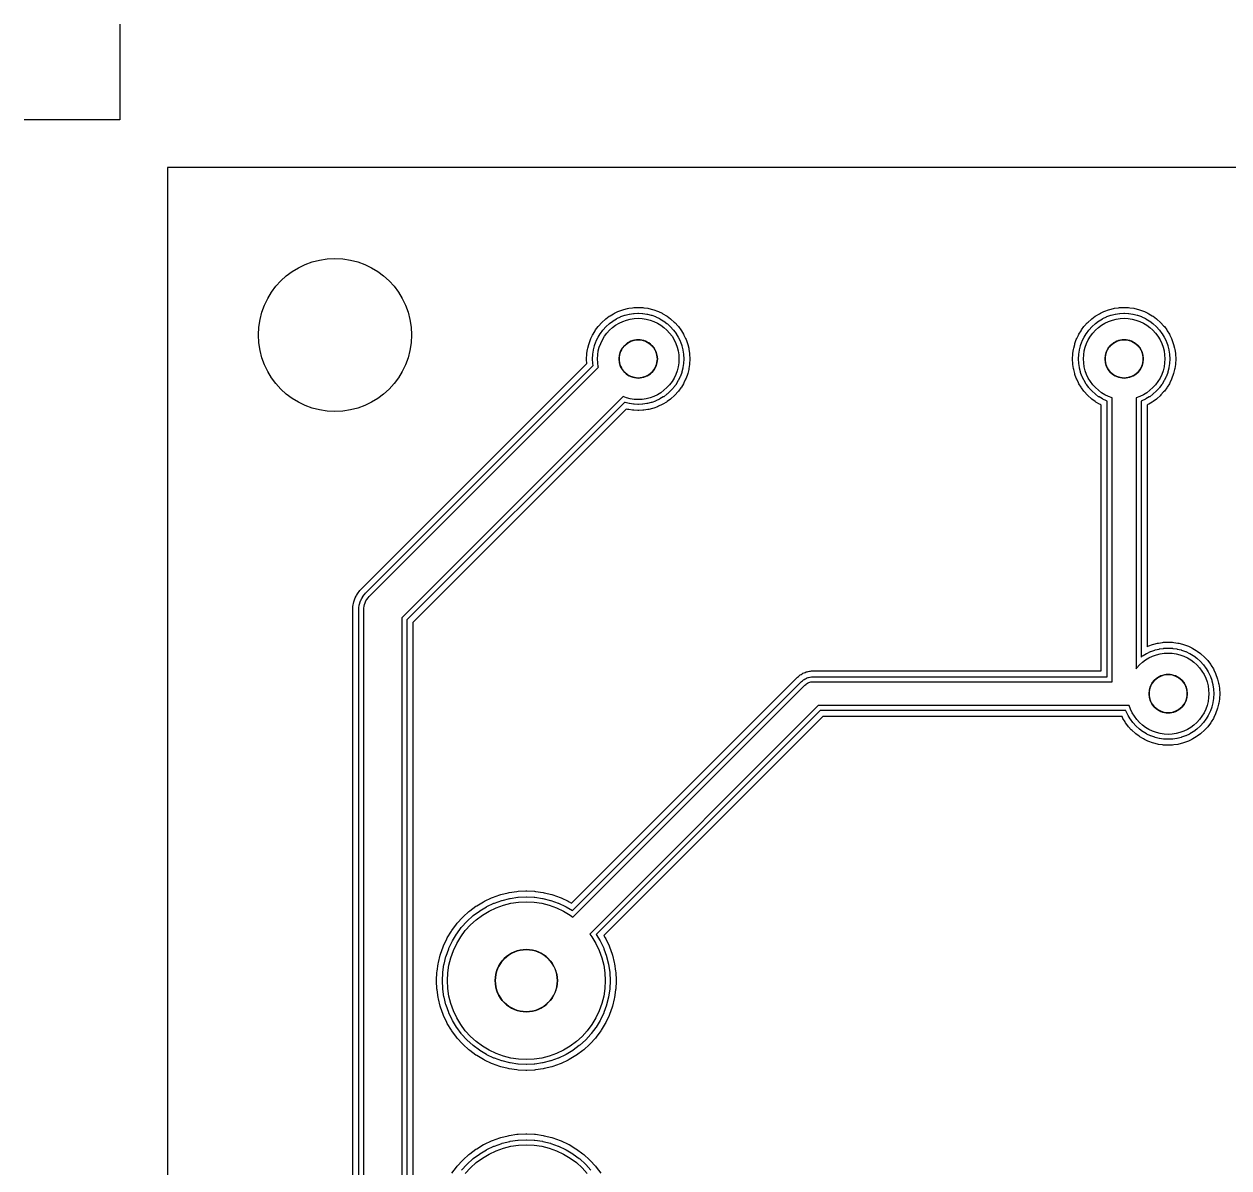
# Model space of a CAD drawing. Header units: millimetres. Extents: x -3 to 103, y -3 to 78.
# Drawn here: x -3 to 22.19, y 54.09 to 78 of the extents above; entities that cross this region are included whole.
import ezdxf

# ---------------------------------------------------------------- set-up
doc = ezdxf.new("R2010")
doc.units = ezdxf.units.MM
for name, color, linetype in [('COPPER', 1, 'Continuous'), ('DRILL_0p80mm', 5, 'Continuous'), ('DRILL_1p30mm', 5, 'Continuous'), ('DRILL_3p20mm', 5, 'Continuous'), ('FIDUCIAL', 3, 'Continuous'), ('ISO_PASS1', 2, 'Continuous'), ('ISO_PASS2', 6, 'Continuous'), ('OUTLINE', 7, 'Continuous')]:
    doc.layers.add(name, color=color, linetype=linetype)

msp = doc.modelspace()

# ---------------------------------------------------------------- linework, layer by layer
at = {"layer": 'COPPER'}
for points in [[(4.1, 45.75), (4.1, 65.75), (4.102, 65.789), (4.108, 65.828), (4.117, 65.866), (4.13, 65.903), (4.147, 65.939), (4.167, 65.972), (4.191, 66.004), (4.217, 66.033), (9.009, 70.824), (9.006, 70.834), (8.994, 70.917), (8.99, 71), (8.994, 71.083), (9.006, 71.166), (9.027, 71.247), (9.055, 71.325), (9.09, 71.401), (9.133, 71.472), (9.183, 71.539), (9.239, 71.601), (9.301, 71.657), (9.368, 71.707), (9.439, 71.75), (9.515, 71.785), (9.593, 71.813), (9.674, 71.834), (9.757, 71.846), (9.84, 71.85), (9.923, 71.846), (10.006, 71.834), (10.087, 71.813), (10.165, 71.785), (10.241, 71.75), (10.312, 71.707), (10.379, 71.657), (10.441, 71.601), (10.497, 71.539), (10.547, 71.472), (10.59, 71.401), (10.625, 71.325), (10.653, 71.247), (10.674, 71.166), (10.686, 71.083), (10.69, 71), (10.686, 70.917), (10.674, 70.834), (10.653, 70.753), (10.625, 70.675), (10.59, 70.599), (10.547, 70.528), (10.497, 70.461), (10.441, 70.399), (10.379, 70.343), (10.312, 70.293), (10.241, 70.25), (10.165, 70.215), (10.087, 70.187), (10.006, 70.166), (9.923, 70.154), (9.84, 70.15), (9.757, 70.154), (9.674, 70.166), (9.593, 70.187), (9.526, 70.211), (4.9, 65.584), (4.9, 45.916)], [(6.225, 53.967), (6.333, 54.087), (6.453, 54.195), (6.583, 54.292), (6.722, 54.375), (6.869, 54.444), (7.021, 54.499), (7.178, 54.538), (7.338, 54.562), (7.5, 54.57), (7.662, 54.562), (7.822, 54.538), (7.979, 54.499), (8.131, 54.444), (8.278, 54.375), (8.417, 54.292), (8.547, 54.195), (8.667, 54.087), (8.775, 53.967)]]:
    msp.add_lwpolyline(points, dxfattribs=at)
for points in [[(19.187, 71.247), (19.215, 71.325), (19.25, 71.401), (19.293, 71.472), (19.343, 71.539), (19.399, 71.601), (19.461, 71.657), (19.528, 71.707), (19.599, 71.75), (19.675, 71.785), (19.753, 71.813), (19.834, 71.834), (19.917, 71.846), (20, 71.85), (20.083, 71.846), (20.166, 71.834), (20.247, 71.813), (20.325, 71.785), (20.401, 71.75), (20.472, 71.707), (20.539, 71.657), (20.601, 71.601), (20.657, 71.539), (20.707, 71.472), (20.75, 71.401), (20.785, 71.325), (20.813, 71.247), (20.834, 71.166), (20.846, 71.083), (20.85, 71), (20.846, 70.917), (20.834, 70.834), (20.813, 70.753), (20.785, 70.675), (20.75, 70.599), (20.707, 70.528), (20.657, 70.461), (20.601, 70.399), (20.539, 70.343), (20.472, 70.293), (20.401, 70.25), (20.325, 70.215), (20.25, 70.188), (20.25, 64.522), (20.263, 64.539), (20.319, 64.601), (20.381, 64.657), (20.448, 64.707), (20.519, 64.75), (20.595, 64.785), (20.673, 64.813), (20.754, 64.834), (20.837, 64.846), (20.92, 64.85), (21.003, 64.846), (21.086, 64.834), (21.167, 64.813), (21.245, 64.785), (21.321, 64.75), (21.392, 64.707), (21.459, 64.657), (21.521, 64.601), (21.577, 64.539), (21.627, 64.472), (21.67, 64.401), (21.705, 64.325), (21.733, 64.247), (21.754, 64.166), (21.766, 64.083), (21.77, 64), (21.766, 63.917), (21.754, 63.834), (21.733, 63.753), (21.705, 63.675), (21.67, 63.599), (21.627, 63.528), (21.577, 63.461), (21.521, 63.399), (21.459, 63.343), (21.392, 63.293), (21.321, 63.25), (21.245, 63.215), (21.167, 63.187), (21.086, 63.166), (21.003, 63.154), (20.92, 63.15), (20.837, 63.154), (20.754, 63.166), (20.673, 63.187), (20.595, 63.215), (20.519, 63.25), (20.448, 63.293), (20.381, 63.343), (20.319, 63.399), (20.263, 63.461), (20.213, 63.528), (20.17, 63.599), (20.135, 63.675), (20.108, 63.75), (20, 63.75), (13.604, 63.75), (8.829, 58.975), (8.872, 58.917), (8.955, 58.778), (9.024, 58.631), (9.079, 58.479), (9.118, 58.322), (9.142, 58.162), (9.15, 58), (9.142, 57.838), (9.118, 57.678), (9.079, 57.521), (9.024, 57.369), (8.955, 57.222), (8.872, 57.083), (8.775, 56.953), (8.667, 56.833), (8.547, 56.725), (8.417, 56.628), (8.278, 56.545), (8.131, 56.476), (7.979, 56.421), (7.822, 56.382), (7.662, 56.358), (7.5, 56.35), (7.338, 56.358), (7.178, 56.382), (7.021, 56.421), (6.869, 56.476), (6.722, 56.545), (6.583, 56.628), (6.453, 56.725), (6.333, 56.833), (6.225, 56.953), (6.128, 57.083), (6.045, 57.222), (5.976, 57.369), (5.921, 57.521), (5.882, 57.678), (5.858, 57.838), (5.85, 58), (5.858, 58.162), (5.882, 58.322), (5.921, 58.479), (5.976, 58.631), (6.045, 58.778), (6.128, 58.917), (6.225, 59.047), (6.333, 59.167), (6.453, 59.275), (6.583, 59.372), (6.722, 59.455), (6.869, 59.524), (7.021, 59.579), (7.178, 59.618), (7.338, 59.642), (7.5, 59.65), (7.662, 59.642), (7.822, 59.618), (7.979, 59.579), (8.131, 59.524), (8.278, 59.455), (8.417, 59.372), (8.475, 59.329), (13.323, 64.177), (13.341, 64.193), (13.361, 64.208), (13.382, 64.22), (13.404, 64.231), (13.427, 64.239), (13.451, 64.245), (13.475, 64.249), (13.5, 64.25), (19.75, 64.25), (19.75, 70.188), (19.675, 70.215), (19.599, 70.25), (19.528, 70.293), (19.461, 70.343), (19.399, 70.399), (19.343, 70.461), (19.293, 70.528), (19.25, 70.599), (19.215, 70.675), (19.187, 70.753), (19.166, 70.834), (19.154, 70.917), (19.15, 71), (19.154, 71.083), (19.166, 71.166)], [(9.507, 71.222), (9.487, 71.189), (9.47, 71.153), (9.457, 71.116), (9.448, 71.078), (9.442, 71.039), (9.44, 71), (9.442, 70.961), (9.448, 70.922), (9.457, 70.884), (9.47, 70.847), (9.487, 70.811), (9.507, 70.778), (9.531, 70.746), (9.557, 70.717), (9.586, 70.691), (9.618, 70.667), (9.651, 70.647), (9.687, 70.63), (9.724, 70.617), (9.762, 70.608), (9.801, 70.602), (9.84, 70.6), (9.879, 70.602), (9.918, 70.608), (9.956, 70.617), (9.993, 70.63), (10.029, 70.647), (10.062, 70.667), (10.094, 70.691), (10.123, 70.717), (10.149, 70.746), (10.173, 70.778), (10.193, 70.811), (10.21, 70.847), (10.223, 70.884), (10.232, 70.922), (10.238, 70.961), (10.24, 71), (10.238, 71.039), (10.232, 71.078), (10.223, 71.116), (10.21, 71.153), (10.193, 71.189), (10.173, 71.222), (10.149, 71.254), (10.123, 71.283), (10.094, 71.309), (10.062, 71.333), (10.029, 71.353), (9.993, 71.37), (9.956, 71.383), (9.918, 71.392), (9.879, 71.398), (9.84, 71.4), (9.801, 71.398), (9.762, 71.392), (9.724, 71.383), (9.687, 71.37), (9.651, 71.353), (9.618, 71.333), (9.586, 71.309), (9.557, 71.283), (9.531, 71.254)], [(19.647, 71.189), (19.63, 71.153), (19.617, 71.116), (19.608, 71.078), (19.602, 71.039), (19.6, 71), (19.602, 70.961), (19.608, 70.922), (19.617, 70.884), (19.63, 70.847), (19.647, 70.811), (19.667, 70.778), (19.691, 70.746), (19.717, 70.717), (19.746, 70.691), (19.778, 70.667), (19.811, 70.647), (19.847, 70.63), (19.884, 70.617), (19.922, 70.608), (19.961, 70.602), (20, 70.6), (20.039, 70.602), (20.078, 70.608), (20.116, 70.617), (20.153, 70.63), (20.189, 70.647), (20.222, 70.667), (20.254, 70.691), (20.283, 70.717), (20.309, 70.746), (20.333, 70.778), (20.353, 70.811), (20.37, 70.847), (20.383, 70.884), (20.392, 70.922), (20.398, 70.961), (20.4, 71), (20.398, 71.039), (20.392, 71.078), (20.383, 71.116), (20.37, 71.153), (20.353, 71.189), (20.333, 71.222), (20.309, 71.254), (20.283, 71.283), (20.254, 71.309), (20.222, 71.333), (20.189, 71.353), (20.153, 71.37), (20.116, 71.383), (20.078, 71.392), (20.039, 71.398), (20, 71.4), (19.961, 71.398), (19.922, 71.392), (19.884, 71.383), (19.847, 71.37), (19.811, 71.353), (19.778, 71.333), (19.746, 71.309), (19.717, 71.283), (19.691, 71.254), (19.667, 71.222)], [(20.587, 64.222), (20.567, 64.189), (20.55, 64.153), (20.537, 64.116), (20.528, 64.078), (20.522, 64.039), (20.52, 64), (20.522, 63.961), (20.528, 63.922), (20.537, 63.884), (20.55, 63.847), (20.567, 63.811), (20.587, 63.778), (20.611, 63.746), (20.637, 63.717), (20.666, 63.691), (20.698, 63.667), (20.731, 63.647), (20.767, 63.63), (20.804, 63.617), (20.842, 63.608), (20.881, 63.602), (20.92, 63.6), (20.959, 63.602), (20.998, 63.608), (21.036, 63.617), (21.073, 63.63), (21.109, 63.647), (21.142, 63.667), (21.174, 63.691), (21.203, 63.717), (21.229, 63.746), (21.253, 63.778), (21.273, 63.811), (21.29, 63.847), (21.303, 63.884), (21.312, 63.922), (21.318, 63.961), (21.32, 64), (21.318, 64.039), (21.312, 64.078), (21.303, 64.116), (21.29, 64.153), (21.273, 64.189), (21.253, 64.222), (21.229, 64.254), (21.203, 64.283), (21.174, 64.309), (21.142, 64.333), (21.109, 64.353), (21.073, 64.37), (21.036, 64.383), (20.998, 64.392), (20.959, 64.398), (20.92, 64.4), (20.881, 64.398), (20.842, 64.392), (20.804, 64.383), (20.767, 64.37), (20.731, 64.353), (20.698, 64.333), (20.666, 64.309), (20.637, 64.283), (20.611, 64.254)], [(6.927, 58.306), (6.899, 58.249), (6.878, 58.189), (6.862, 58.127), (6.853, 58.064), (6.85, 58), (6.853, 57.936), (6.862, 57.873), (6.878, 57.811), (6.899, 57.751), (6.927, 57.694), (6.96, 57.639), (6.998, 57.588), (7.04, 57.54), (7.088, 57.498), (7.139, 57.46), (7.194, 57.427), (7.251, 57.399), (7.311, 57.378), (7.373, 57.362), (7.436, 57.353), (7.5, 57.35), (7.564, 57.353), (7.627, 57.362), (7.689, 57.378), (7.749, 57.399), (7.806, 57.427), (7.861, 57.46), (7.912, 57.498), (7.96, 57.54), (8.002, 57.588), (8.04, 57.639), (8.073, 57.694), (8.101, 57.751), (8.122, 57.811), (8.138, 57.873), (8.147, 57.936), (8.15, 58), (8.147, 58.064), (8.138, 58.127), (8.122, 58.189), (8.101, 58.249), (8.073, 58.306), (8.04, 58.361), (8.002, 58.412), (7.96, 58.46), (7.912, 58.502), (7.861, 58.54), (7.806, 58.573), (7.749, 58.601), (7.689, 58.622), (7.627, 58.638), (7.564, 58.647), (7.5, 58.65), (7.436, 58.647), (7.373, 58.638), (7.311, 58.622), (7.251, 58.601), (7.194, 58.573), (7.139, 58.54), (7.088, 58.502), (7.04, 58.46), (6.998, 58.412), (6.96, 58.361)]]:
    msp.add_lwpolyline(points, close=True, dxfattribs=at)
at = {"layer": 'DRILL_0p80mm'}
for centre in [(9.84, 71), (20, 71), (20.92, 64)]:
    msp.add_circle(centre, 0.4, dxfattribs=at)
at = {"layer": 'DRILL_1p30mm'}
msp.add_circle((7.5, 58), 0.65, dxfattribs=at)
at = {"layer": 'DRILL_3p20mm'}
msp.add_circle((3.5, 71.5), 1.6, dxfattribs=at)
at = {"layer": 'FIDUCIAL'}
for p, q in [((-1, 78), (-1, 76)), ((-1, 76), (-3, 76))]:
    msp.add_line(p, q, dxfattribs=at)
at = {"layer": 'ISO_PASS1'}
for points in [[(3.996, 45.75), (3.996, 65.75), (3.997, 65.755), (3.998, 65.794), (3.999, 65.804), (4.005, 65.843), (4.007, 65.853), (4.017, 65.891), (4.02, 65.901), (4.033, 65.938), (4.037, 65.947), (4.054, 65.983), (4.058, 65.992), (4.079, 66.025), (4.084, 66.034), (4.108, 66.065), (4.114, 66.073), (4.14, 66.102), (4.144, 66.106), (8.898, 70.86), (8.892, 70.901), (8.891, 70.912), (8.887, 70.995), (8.887, 71.005), (8.891, 71.088), (8.892, 71.099), (8.904, 71.181), (8.906, 71.191), (8.926, 71.272), (8.929, 71.282), (8.957, 71.36), (8.961, 71.37), (8.997, 71.445), (9.002, 71.454), (9.044, 71.525), (9.05, 71.534), (9.1, 71.601), (9.106, 71.609), (9.162, 71.671), (9.169, 71.678), (9.231, 71.734), (9.239, 71.74), (9.306, 71.79), (9.315, 71.796), (9.386, 71.838), (9.395, 71.843), (9.47, 71.879), (9.48, 71.883), (9.558, 71.911), (9.568, 71.914), (9.649, 71.934), (9.659, 71.936), (9.741, 71.948), (9.752, 71.949), (9.835, 71.953), (9.845, 71.953), (9.928, 71.949), (9.939, 71.948), (10.021, 71.936), (10.031, 71.934), (10.112, 71.914), (10.122, 71.911), (10.2, 71.883), (10.21, 71.879), (10.285, 71.843), (10.294, 71.838), (10.365, 71.796), (10.374, 71.79), (10.441, 71.74), (10.449, 71.734), (10.511, 71.678), (10.518, 71.671), (10.574, 71.609), (10.58, 71.601), (10.63, 71.534), (10.636, 71.525), (10.678, 71.454), (10.683, 71.445), (10.719, 71.37), (10.723, 71.36), (10.751, 71.282), (10.754, 71.272), (10.774, 71.191), (10.776, 71.181), (10.788, 71.099), (10.789, 71.088), (10.793, 71.005), (10.793, 70.995), (10.789, 70.912), (10.788, 70.901), (10.776, 70.819), (10.774, 70.809), (10.754, 70.728), (10.751, 70.718), (10.723, 70.64), (10.719, 70.63), (10.683, 70.555), (10.678, 70.546), (10.636, 70.475), (10.63, 70.466), (10.58, 70.399), (10.574, 70.391), (10.518, 70.329), (10.511, 70.322), (10.449, 70.266), (10.441, 70.26), (10.374, 70.21), (10.365, 70.204), (10.294, 70.162), (10.285, 70.157), (10.21, 70.121), (10.2, 70.117), (10.122, 70.089), (10.112, 70.086), (10.031, 70.066), (10.021, 70.064), (9.939, 70.052), (9.928, 70.051), (9.845, 70.047), (9.835, 70.047), (9.752, 70.051), (9.741, 70.052), (9.659, 70.064), (9.649, 70.066), (9.568, 70.086), (9.558, 70.089), (9.553, 70.091), (5.004, 65.541), (5.004, 45.959)], [(6.148, 54.036), (6.257, 54.156), (6.264, 54.163), (6.384, 54.272), (6.392, 54.279), (6.522, 54.375), (6.53, 54.381), (6.669, 54.464), (6.678, 54.469), (6.824, 54.538), (6.834, 54.542), (6.986, 54.596), (6.996, 54.599), (7.153, 54.639), (7.163, 54.641), (7.323, 54.665), (7.333, 54.666), (7.495, 54.673), (7.505, 54.673), (7.667, 54.666), (7.677, 54.665), (7.837, 54.641), (7.847, 54.639), (8.004, 54.599), (8.014, 54.596), (8.166, 54.542), (8.176, 54.538), (8.322, 54.469), (8.331, 54.464), (8.47, 54.381), (8.478, 54.375), (8.608, 54.279), (8.616, 54.272), (8.736, 54.163), (8.743, 54.156), (8.852, 54.036)]]:
    msp.add_lwpolyline(points, dxfattribs=at)
msp.add_lwpolyline([(20.354, 64.766), (20.386, 64.79), (20.395, 64.796), (20.466, 64.838), (20.475, 64.843), (20.55, 64.879), (20.56, 64.883), (20.638, 64.911), (20.648, 64.914), (20.729, 64.934), (20.739, 64.936), (20.821, 64.948), (20.832, 64.949), (20.915, 64.953), (20.925, 64.953), (21.008, 64.949), (21.019, 64.948), (21.101, 64.936), (21.111, 64.934), (21.192, 64.914), (21.202, 64.911), (21.28, 64.883), (21.29, 64.879), (21.365, 64.843), (21.374, 64.838), (21.445, 64.796), (21.454, 64.79), (21.521, 64.74), (21.529, 64.734), (21.591, 64.678), (21.598, 64.671), (21.654, 64.609), (21.66, 64.601), (21.71, 64.534), (21.716, 64.525), (21.758, 64.454), (21.763, 64.445), (21.799, 64.37), (21.803, 64.36), (21.831, 64.282), (21.834, 64.272), (21.854, 64.191), (21.856, 64.181), (21.868, 64.099), (21.869, 64.088), (21.873, 64.005), (21.873, 63.995), (21.869, 63.912), (21.868, 63.901), (21.856, 63.819), (21.854, 63.809), (21.834, 63.728), (21.831, 63.718), (21.803, 63.64), (21.799, 63.63), (21.763, 63.555), (21.758, 63.546), (21.716, 63.475), (21.71, 63.466), (21.66, 63.399), (21.654, 63.391), (21.598, 63.329), (21.591, 63.322), (21.529, 63.266), (21.521, 63.26), (21.454, 63.21), (21.445, 63.204), (21.374, 63.162), (21.365, 63.157), (21.29, 63.121), (21.28, 63.117), (21.202, 63.089), (21.192, 63.086), (21.111, 63.066), (21.101, 63.064), (21.019, 63.052), (21.008, 63.051), (20.925, 63.047), (20.915, 63.047), (20.832, 63.051), (20.821, 63.052), (20.739, 63.064), (20.729, 63.066), (20.648, 63.086), (20.638, 63.089), (20.56, 63.117), (20.55, 63.121), (20.475, 63.157), (20.466, 63.162), (20.395, 63.204), (20.386, 63.21), (20.319, 63.26), (20.311, 63.266), (20.249, 63.322), (20.242, 63.329), (20.186, 63.391), (20.18, 63.399), (20.13, 63.466), (20.124, 63.475), (20.082, 63.546), (20.077, 63.555), (20.041, 63.63), (20.037, 63.64), (20.035, 63.646), (13.646, 63.646), (8.964, 58.964), (9.044, 58.831), (9.049, 58.822), (9.118, 58.676), (9.122, 58.666), (9.176, 58.514), (9.179, 58.504), (9.219, 58.347), (9.221, 58.337), (9.245, 58.177), (9.246, 58.167), (9.253, 58.005), (9.253, 57.995), (9.246, 57.833), (9.245, 57.823), (9.221, 57.663), (9.219, 57.653), (9.179, 57.496), (9.176, 57.486), (9.122, 57.334), (9.118, 57.324), (9.049, 57.178), (9.044, 57.169), (8.961, 57.03), (8.955, 57.022), (8.859, 56.892), (8.852, 56.884), (8.743, 56.764), (8.736, 56.757), (8.616, 56.648), (8.608, 56.641), (8.478, 56.545), (8.47, 56.539), (8.331, 56.456), (8.322, 56.451), (8.176, 56.382), (8.166, 56.378), (8.014, 56.324), (8.004, 56.321), (7.847, 56.281), (7.837, 56.279), (7.677, 56.255), (7.667, 56.254), (7.505, 56.247), (7.495, 56.247), (7.333, 56.254), (7.323, 56.255), (7.163, 56.279), (7.153, 56.281), (6.996, 56.321), (6.986, 56.324), (6.834, 56.378), (6.824, 56.382), (6.678, 56.451), (6.669, 56.456), (6.53, 56.539), (6.522, 56.545), (6.392, 56.641), (6.384, 56.648), (6.264, 56.757), (6.257, 56.764), (6.148, 56.884), (6.141, 56.892), (6.045, 57.022), (6.039, 57.03), (5.956, 57.169), (5.951, 57.178), (5.882, 57.324), (5.878, 57.334), (5.824, 57.486), (5.821, 57.496), (5.781, 57.653), (5.779, 57.663), (5.755, 57.823), (5.754, 57.833), (5.747, 57.995), (5.747, 58.005), (5.754, 58.167), (5.755, 58.177), (5.779, 58.337), (5.781, 58.347), (5.821, 58.504), (5.824, 58.514), (5.878, 58.666), (5.882, 58.676), (5.951, 58.822), (5.956, 58.831), (6.039, 58.97), (6.045, 58.978), (6.141, 59.108), (6.148, 59.116), (6.257, 59.236), (6.264, 59.243), (6.384, 59.352), (6.392, 59.359), (6.522, 59.455), (6.53, 59.461), (6.669, 59.544), (6.678, 59.549), (6.824, 59.618), (6.834, 59.622), (6.986, 59.676), (6.996, 59.679), (7.153, 59.719), (7.163, 59.721), (7.323, 59.745), (7.333, 59.746), (7.495, 59.753), (7.505, 59.753), (7.667, 59.746), (7.677, 59.745), (7.837, 59.721), (7.847, 59.719), (8.004, 59.679), (8.014, 59.676), (8.166, 59.622), (8.176, 59.618), (8.322, 59.549), (8.331, 59.544), (8.464, 59.464), (13.25, 64.25), (13.254, 64.254), (13.272, 64.27), (13.28, 64.276), (13.299, 64.291), (13.308, 64.297), (13.329, 64.309), (13.338, 64.314), (13.36, 64.325), (13.369, 64.329), (13.393, 64.337), (13.402, 64.34), (13.426, 64.346), (13.436, 64.348), (13.46, 64.351), (13.47, 64.352), (13.495, 64.353), (13.5, 64.354), (19.646, 64.354), (19.646, 70.115), (19.64, 70.117), (19.63, 70.121), (19.555, 70.157), (19.546, 70.162), (19.475, 70.204), (19.466, 70.21), (19.399, 70.26), (19.391, 70.266), (19.329, 70.322), (19.322, 70.329), (19.266, 70.391), (19.26, 70.399), (19.21, 70.466), (19.204, 70.475), (19.162, 70.546), (19.157, 70.555), (19.121, 70.63), (19.117, 70.64), (19.089, 70.718), (19.086, 70.728), (19.066, 70.809), (19.064, 70.819), (19.052, 70.901), (19.051, 70.912), (19.047, 70.995), (19.047, 71.005), (19.051, 71.088), (19.052, 71.099), (19.064, 71.181), (19.066, 71.191), (19.086, 71.272), (19.089, 71.282), (19.117, 71.36), (19.121, 71.37), (19.157, 71.445), (19.162, 71.454), (19.204, 71.525), (19.21, 71.534), (19.26, 71.601), (19.266, 71.609), (19.322, 71.671), (19.329, 71.678), (19.391, 71.734), (19.399, 71.74), (19.466, 71.79), (19.475, 71.796), (19.546, 71.838), (19.555, 71.843), (19.63, 71.879), (19.64, 71.883), (19.718, 71.911), (19.728, 71.914), (19.809, 71.934), (19.819, 71.936), (19.901, 71.948), (19.912, 71.949), (19.995, 71.953), (20.005, 71.953), (20.088, 71.949), (20.099, 71.948), (20.181, 71.936), (20.191, 71.934), (20.272, 71.914), (20.282, 71.911), (20.36, 71.883), (20.37, 71.879), (20.445, 71.843), (20.454, 71.838), (20.525, 71.796), (20.534, 71.79), (20.601, 71.74), (20.609, 71.734), (20.671, 71.678), (20.678, 71.671), (20.734, 71.609), (20.74, 71.601), (20.79, 71.534), (20.796, 71.525), (20.838, 71.454), (20.843, 71.445), (20.879, 71.37), (20.883, 71.36), (20.911, 71.282), (20.914, 71.272), (20.934, 71.191), (20.936, 71.181), (20.948, 71.099), (20.949, 71.088), (20.953, 71.005), (20.953, 70.995), (20.949, 70.912), (20.948, 70.901), (20.936, 70.819), (20.934, 70.809), (20.914, 70.728), (20.911, 70.718), (20.883, 70.64), (20.879, 70.63), (20.843, 70.555), (20.838, 70.546), (20.796, 70.475), (20.79, 70.466), (20.74, 70.399), (20.734, 70.391), (20.678, 70.329), (20.671, 70.322), (20.609, 70.266), (20.601, 70.26), (20.534, 70.21), (20.525, 70.204), (20.454, 70.162), (20.445, 70.157), (20.37, 70.121), (20.36, 70.117), (20.354, 70.115)], close=True, dxfattribs=at)
at = {"layer": 'ISO_PASS2'}
for points in [[(3.872, 45.75), (3.872, 65.75), (3.872, 65.761), (3.874, 65.8), (3.876, 65.823), (3.882, 65.861), (3.887, 65.883), (3.896, 65.921), (3.903, 65.943), (3.916, 65.98), (3.924, 66.001), (3.941, 66.036), (3.952, 66.056), (3.972, 66.089), (3.984, 66.108), (4.008, 66.14), (4.022, 66.157), (4.048, 66.186), (4.056, 66.194), (8.767, 70.905), (8.766, 70.906), (8.762, 70.989), (8.762, 71.011), (8.766, 71.094), (8.769, 71.117), (8.781, 71.199), (8.785, 71.221), (8.806, 71.302), (8.812, 71.324), (8.84, 71.402), (8.849, 71.423), (8.884, 71.498), (8.895, 71.518), (8.938, 71.589), (8.95, 71.608), (9, 71.675), (9.014, 71.692), (9.07, 71.754), (9.086, 71.77), (9.148, 71.826), (9.165, 71.84), (9.232, 71.89), (9.251, 71.902), (9.322, 71.945), (9.342, 71.956), (9.417, 71.991), (9.438, 72), (9.516, 72.028), (9.538, 72.034), (9.619, 72.055), (9.641, 72.059), (9.723, 72.071), (9.746, 72.074), (9.829, 72.078), (9.851, 72.078), (9.934, 72.074), (9.957, 72.071), (10.039, 72.059), (10.061, 72.055), (10.142, 72.034), (10.164, 72.028), (10.242, 72), (10.263, 71.991), (10.338, 71.956), (10.358, 71.945), (10.429, 71.902), (10.448, 71.89), (10.515, 71.84), (10.532, 71.826), (10.594, 71.77), (10.61, 71.754), (10.666, 71.692), (10.68, 71.675), (10.73, 71.608), (10.742, 71.589), (10.785, 71.518), (10.796, 71.498), (10.831, 71.423), (10.84, 71.402), (10.868, 71.324), (10.874, 71.302), (10.895, 71.221), (10.899, 71.199), (10.911, 71.117), (10.914, 71.094), (10.918, 71.011), (10.918, 70.989), (10.914, 70.906), (10.911, 70.883), (10.899, 70.801), (10.895, 70.779), (10.874, 70.698), (10.868, 70.676), (10.84, 70.598), (10.831, 70.577), (10.796, 70.502), (10.785, 70.482), (10.742, 70.411), (10.73, 70.392), (10.68, 70.325), (10.666, 70.308), (10.61, 70.246), (10.594, 70.23), (10.532, 70.174), (10.515, 70.16), (10.448, 70.11), (10.429, 70.098), (10.358, 70.055), (10.338, 70.044), (10.263, 70.009), (10.242, 70), (10.164, 69.972), (10.142, 69.966), (10.061, 69.945), (10.039, 69.941), (9.957, 69.929), (9.934, 69.926), (9.851, 69.922), (9.829, 69.922), (9.746, 69.926), (9.723, 69.929), (9.641, 69.941), (9.619, 69.945), (9.59, 69.952), (5.128, 65.49), (5.128, 46.01)], [(5.945, 53.972), (6.041, 54.103), (6.056, 54.12), (6.164, 54.24), (6.18, 54.256), (6.3, 54.364), (6.317, 54.379), (6.448, 54.475), (6.466, 54.487), (6.605, 54.571), (6.625, 54.581), (6.771, 54.65), (6.792, 54.659), (6.944, 54.714), (6.966, 54.72), (7.123, 54.759), (7.145, 54.764), (7.305, 54.787), (7.327, 54.79), (7.489, 54.798), (7.511, 54.798), (7.673, 54.79), (7.695, 54.787), (7.855, 54.764), (7.877, 54.759), (8.034, 54.72), (8.056, 54.714), (8.208, 54.659), (8.229, 54.65), (8.375, 54.581), (8.395, 54.571), (8.534, 54.487), (8.552, 54.475), (8.683, 54.379), (8.7, 54.364), (8.82, 54.256), (8.836, 54.24), (8.944, 54.12), (8.959, 54.103), (9.055, 53.972)]]:
    msp.add_lwpolyline(points, dxfattribs=at)
msp.add_lwpolyline([(20.478, 70.035), (20.478, 64.982), (20.497, 64.991), (20.518, 65), (20.596, 65.028), (20.618, 65.034), (20.699, 65.055), (20.721, 65.059), (20.803, 65.071), (20.826, 65.074), (20.909, 65.078), (20.931, 65.078), (21.014, 65.074), (21.037, 65.071), (21.119, 65.059), (21.141, 65.055), (21.222, 65.034), (21.244, 65.028), (21.322, 65), (21.343, 64.991), (21.418, 64.956), (21.438, 64.945), (21.509, 64.902), (21.528, 64.89), (21.595, 64.84), (21.612, 64.826), (21.674, 64.77), (21.69, 64.754), (21.746, 64.692), (21.76, 64.675), (21.81, 64.608), (21.822, 64.589), (21.865, 64.518), (21.876, 64.498), (21.911, 64.423), (21.92, 64.402), (21.948, 64.324), (21.954, 64.302), (21.975, 64.221), (21.979, 64.199), (21.991, 64.117), (21.994, 64.094), (21.998, 64.011), (21.998, 63.989), (21.994, 63.906), (21.991, 63.883), (21.979, 63.801), (21.975, 63.779), (21.954, 63.698), (21.948, 63.676), (21.92, 63.598), (21.911, 63.577), (21.876, 63.502), (21.865, 63.482), (21.822, 63.411), (21.81, 63.392), (21.76, 63.325), (21.746, 63.308), (21.69, 63.246), (21.674, 63.23), (21.612, 63.174), (21.595, 63.16), (21.528, 63.11), (21.509, 63.098), (21.438, 63.055), (21.418, 63.044), (21.343, 63.009), (21.322, 63), (21.244, 62.972), (21.222, 62.966), (21.141, 62.945), (21.119, 62.941), (21.037, 62.929), (21.014, 62.926), (20.931, 62.922), (20.909, 62.922), (20.826, 62.926), (20.803, 62.929), (20.721, 62.941), (20.699, 62.945), (20.618, 62.966), (20.596, 62.972), (20.518, 63), (20.497, 63.009), (20.422, 63.044), (20.402, 63.055), (20.331, 63.098), (20.312, 63.11), (20.245, 63.16), (20.228, 63.174), (20.166, 63.23), (20.15, 63.246), (20.094, 63.308), (20.08, 63.325), (20.03, 63.392), (20.018, 63.411), (19.975, 63.482), (19.964, 63.502), (19.955, 63.522), (13.698, 63.522), (9.121, 58.945), (9.151, 58.895), (9.161, 58.875), (9.23, 58.729), (9.239, 58.708), (9.294, 58.556), (9.3, 58.534), (9.339, 58.377), (9.344, 58.355), (9.367, 58.195), (9.37, 58.173), (9.378, 58.011), (9.378, 57.989), (9.37, 57.827), (9.367, 57.805), (9.344, 57.645), (9.339, 57.623), (9.3, 57.466), (9.294, 57.444), (9.239, 57.292), (9.23, 57.271), (9.161, 57.125), (9.151, 57.105), (9.067, 56.966), (9.055, 56.948), (8.959, 56.817), (8.944, 56.8), (8.836, 56.68), (8.82, 56.664), (8.7, 56.556), (8.683, 56.541), (8.552, 56.445), (8.534, 56.433), (8.395, 56.349), (8.375, 56.339), (8.229, 56.27), (8.208, 56.261), (8.056, 56.206), (8.034, 56.2), (7.877, 56.161), (7.855, 56.156), (7.695, 56.133), (7.673, 56.13), (7.511, 56.122), (7.489, 56.122), (7.327, 56.13), (7.305, 56.133), (7.145, 56.156), (7.123, 56.161), (6.966, 56.2), (6.944, 56.206), (6.792, 56.261), (6.771, 56.27), (6.625, 56.339), (6.605, 56.349), (6.466, 56.433), (6.448, 56.445), (6.317, 56.541), (6.3, 56.556), (6.18, 56.664), (6.164, 56.68), (6.056, 56.8), (6.041, 56.817), (5.945, 56.948), (5.933, 56.966), (5.849, 57.105), (5.839, 57.125), (5.77, 57.271), (5.761, 57.292), (5.706, 57.444), (5.7, 57.466), (5.661, 57.623), (5.656, 57.645), (5.633, 57.805), (5.63, 57.827), (5.622, 57.989), (5.622, 58.011), (5.63, 58.173), (5.633, 58.195), (5.656, 58.355), (5.661, 58.377), (5.7, 58.534), (5.706, 58.556), (5.761, 58.708), (5.77, 58.729), (5.839, 58.875), (5.849, 58.895), (5.933, 59.034), (5.945, 59.052), (6.041, 59.183), (6.056, 59.2), (6.164, 59.32), (6.18, 59.336), (6.3, 59.444), (6.317, 59.459), (6.448, 59.555), (6.466, 59.567), (6.605, 59.651), (6.625, 59.661), (6.771, 59.73), (6.792, 59.739), (6.944, 59.794), (6.966, 59.8), (7.123, 59.839), (7.145, 59.844), (7.305, 59.867), (7.327, 59.87), (7.489, 59.878), (7.511, 59.878), (7.673, 59.87), (7.695, 59.867), (7.855, 59.844), (7.877, 59.839), (8.034, 59.8), (8.056, 59.794), (8.208, 59.739), (8.229, 59.73), (8.375, 59.661), (8.395, 59.651), (8.445, 59.621), (13.162, 64.338), (13.17, 64.346), (13.188, 64.362), (13.206, 64.376), (13.225, 64.391), (13.244, 64.403), (13.265, 64.416), (13.285, 64.426), (13.307, 64.437), (13.328, 64.446), (13.351, 64.454), (13.372, 64.46), (13.396, 64.466), (13.418, 64.471), (13.442, 64.474), (13.464, 64.476), (13.489, 64.478), (13.5, 64.478), (19.522, 64.478), (19.522, 70.035), (19.502, 70.044), (19.482, 70.055), (19.411, 70.098), (19.392, 70.11), (19.325, 70.16), (19.308, 70.174), (19.246, 70.23), (19.23, 70.246), (19.174, 70.308), (19.16, 70.325), (19.11, 70.392), (19.098, 70.411), (19.055, 70.482), (19.044, 70.502), (19.009, 70.577), (19, 70.598), (18.972, 70.676), (18.966, 70.698), (18.945, 70.779), (18.941, 70.801), (18.929, 70.883), (18.926, 70.906), (18.922, 70.989), (18.922, 71.011), (18.926, 71.094), (18.929, 71.117), (18.941, 71.199), (18.945, 71.221), (18.966, 71.302), (18.972, 71.324), (19, 71.402), (19.009, 71.423), (19.044, 71.498), (19.055, 71.518), (19.098, 71.589), (19.11, 71.608), (19.16, 71.675), (19.174, 71.692), (19.23, 71.754), (19.246, 71.77), (19.308, 71.826), (19.325, 71.84), (19.392, 71.89), (19.411, 71.902), (19.482, 71.945), (19.502, 71.956), (19.577, 71.991), (19.598, 72), (19.676, 72.028), (19.698, 72.034), (19.779, 72.055), (19.801, 72.059), (19.883, 72.071), (19.906, 72.074), (19.989, 72.078), (20.011, 72.078), (20.094, 72.074), (20.117, 72.071), (20.199, 72.059), (20.221, 72.055), (20.302, 72.034), (20.324, 72.028), (20.402, 72), (20.423, 71.991), (20.498, 71.956), (20.518, 71.945), (20.589, 71.902), (20.608, 71.89), (20.675, 71.84), (20.692, 71.826), (20.754, 71.77), (20.77, 71.754), (20.826, 71.692), (20.84, 71.675), (20.89, 71.608), (20.902, 71.589), (20.945, 71.518), (20.956, 71.498), (20.991, 71.423), (21, 71.402), (21.028, 71.324), (21.034, 71.302), (21.055, 71.221), (21.059, 71.199), (21.071, 71.117), (21.074, 71.094), (21.078, 71.011), (21.078, 70.989), (21.074, 70.906), (21.071, 70.883), (21.059, 70.801), (21.055, 70.779), (21.034, 70.698), (21.028, 70.676), (21, 70.598), (20.991, 70.577), (20.956, 70.502), (20.945, 70.482), (20.902, 70.411), (20.89, 70.392), (20.84, 70.325), (20.826, 70.308), (20.77, 70.246), (20.754, 70.23), (20.692, 70.174), (20.675, 70.16), (20.608, 70.11), (20.589, 70.098), (20.518, 70.055), (20.498, 70.044)], close=True, dxfattribs=at)
at = {"layer": 'OUTLINE'}
msp.add_lwpolyline([(0, 0), (100, 0), (100, 75), (0, 75)], close=True, dxfattribs=at)

doc.saveas('drawing.dxf')
